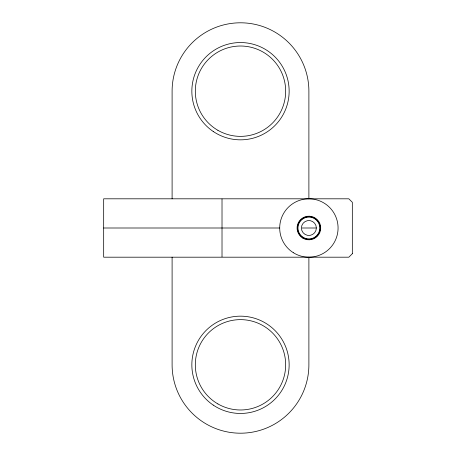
<?xml version="1.0" encoding="UTF-8"?>
<svg xmlns="http://www.w3.org/2000/svg" width="456" height="456" viewBox="0 0 456 456"><rect width="100%" height="100%" fill="white"/><g stroke="black" fill="none" stroke-linecap="round" stroke-linejoin="round"><path stroke-width="0.68" d="M222.015 256.819L222.015 198.998M103.677 228L279.693 228M302.157 228L316.356 228A7.473 7.473 0 0 1 305.149 234.469A7.473 7.473 0 0 1 305.149 221.53A7.473 7.473 0 0 1 316.356 228M308.889 198.81L308.889 91.194A68.394 68.394 0 0 0 240.494 22.8A68.394 68.394 0 0 0 172.1 91.194L172.1 198.81M308.889 257.19L308.889 364.806A68.394 68.394 0 0 1 240.494 433.2A68.394 68.394 0 0 1 172.1 364.806L172.1 257.19M352.323 253.713L348.846 257.19L103.677 257.19L103.677 198.81L348.846 198.81L352.323 202.287L352.323 253.713M302.978 238.231A11.816 11.816 0 0 0 320.699 228A11.816 11.816 0 0 0 302.978 217.768A11.816 11.816 0 0 0 302.978 238.231M303.417 237.479A10.944 10.944 0 0 0 319.833 228A10.944 10.944 0 0 0 303.417 218.521A10.944 10.944 0 0 0 303.417 237.479M293.379 252.727A29.19 29.19 0 0 0 338.056 229.066A29.19 29.19 0 0 0 295.226 202.207A29.19 29.19 0 0 0 293.379 252.727M303.206 237.838A11.36 11.36 0 0 0 320.249 228A11.36 11.36 0 0 0 303.206 218.162A11.36 11.36 0 0 0 303.206 237.838M217.905 130.313A45.172 45.172 0 0 0 285.667 91.194A45.172 45.172 0 0 0 217.905 52.069A45.172 45.172 0 0 0 217.905 130.313M213.226 131.482A48.649 48.649 0 0 0 289.018 94.666A48.649 48.649 0 0 0 219.239 47.435A48.649 48.649 0 0 0 213.226 131.482M217.905 403.93A45.172 45.172 0 0 0 285.667 364.806A45.172 45.172 0 0 0 217.905 325.687A45.172 45.172 0 0 0 217.905 403.93M213.226 405.093A48.649 48.649 0 0 0 289.018 368.277A48.649 48.649 0 0 0 219.239 321.047A48.649 48.649 0 0 0 213.226 405.093"/></g></svg>
